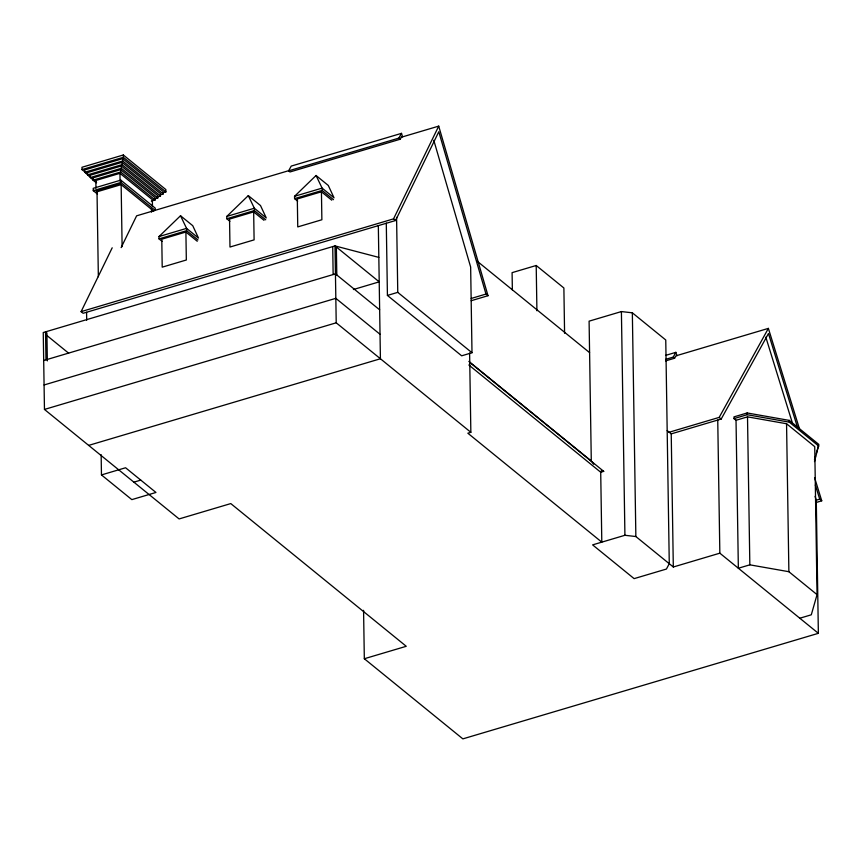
<?xml version="1.0" encoding="UTF-8"?>
<svg xmlns="http://www.w3.org/2000/svg" width="865" height="865" viewBox="0 0 865 865"><rect width="100%" height="100%" fill="white"/><g stroke="black" fill="none" stroke-linecap="round" stroke-linejoin="round"><path stroke-width="1.3" d="M814.462 459.834L815.565 455.985M816.29 453.422L818.485 445.735M814.495 461.586L818.852 444.459L789.269 420.39L747.133 412.962L733.974 416.876L734.007 418.617L736.029 420.271L738.353 568.24L749.836 564.834L788.88 571.711L817.057 594.633L811.294 614.81L799.811 618.226M471.209 300.706L488.011 295.711L485.989 294.068L438.804 131.75L395.554 220.521L83.126 313.281L81.105 311.638L112.201 247.801M121.132 247.617L136.616 215.828L289.202 170.524M81.105 311.638L393.532 218.877L438.717 126.128L401.338 137.221M401.555 136.843L400.236 139.222L289.97 171.962L288.596 170.848L291.224 166.091L401.501 133.351L402.571 136.8M288.596 170.848L398.862 138.108L401.501 133.351M665.542 359.386L673.23 357.104L675.868 352.347L676.938 355.807M665.628 360.889L674.603 358.218L675.922 355.839L768.38 328.386L799.844 430.046M668.699 432.381L719.172 417.395L768.38 328.386M667.174 430.586L671.229 433.873L721.194 419.038L768.466 333.544L797.476 427.278M162.133 241.4L159.041 238.881L158.998 236.556L180.515 215.742L192.733 225.679L198.496 238.059L186.57 228.371L180.515 215.742M229.906 221.278L226.803 218.758L226.771 216.434L248.287 195.62L260.506 205.556L266.258 217.937L254.342 208.238L248.287 195.62M297.668 201.156L294.576 198.636L294.543 196.301L316.06 175.498L328.278 185.434L334.031 197.815L322.104 188.116L316.06 175.498M163.301 192.668L165.885 191.9L165.853 189.565L123.327 154.986L81.98 167.269L82.013 169.594L88.241 174.654M82.013 169.594L123.371 157.322L165.885 191.9M160.663 194.668L163.193 193.922L163.15 191.587L122.657 158.652L84.748 169.908L84.792 172.243L89.982 176.46M84.792 172.243L122.7 160.987L163.193 193.922M156.662 197.069L160.49 195.933L160.458 193.609L121.987 162.317L87.527 172.557L87.56 174.881L95.874 181.65M87.56 174.881L122.019 164.653L160.49 195.933M153.916 199.101L157.787 197.955L157.754 195.631L121.305 165.983L90.295 175.195L90.338 177.53L96.577 182.602M90.338 177.53L121.349 168.318L157.787 197.955M151.332 201.091L155.095 199.977L155.051 197.642L120.635 169.648L93.074 177.833L93.106 180.169L96.231 182.71M93.106 180.169L120.678 171.984L155.095 199.977M152.456 206.216L152.359 199.664L119.965 173.314L95.842 180.482L95.961 188.343M120.797 180.136L120.841 182.472L155.257 210.465L155.224 208.13L120.797 180.136L93.236 188.321L93.269 190.657L97.442 194.052M93.269 190.657L120.841 182.472M152.521 210.152L120.127 183.802L96.004 190.97L97.021 191.792L121.143 184.623L122.116 246.644M151.494 211.579L154.002 210.833M158.998 236.556L186.57 228.371L186.602 230.696L197.944 239.919M226.771 216.434L254.342 208.238L254.375 210.573L265.717 219.797M294.543 196.301L322.104 188.116L322.148 190.451L333.49 199.674M159.041 238.881L186.602 230.696M226.803 218.758L254.375 210.573M294.576 198.636L322.148 190.451M185.899 232.025L161.777 239.194L162.209 267.155L186.332 259.997L185.899 232.025L197.252 241.259M253.661 211.903L229.539 219.072L229.982 247.033L254.105 239.875L253.661 211.903L263.987 220.305M321.434 191.781L297.311 198.95L297.755 226.911L321.877 219.753L321.434 191.781L331.76 200.183M43.693 360.5L335.447 273.87L379.649 309.821M353.396 289.526L379.216 281.849L335.004 245.909L43.25 332.528L44.461 409.437L179.098 518.935L230.782 503.581L406.258 646.296L364.327 658.741L363.57 610.333M44.072 384.968L335.825 298.339L380.038 334.29M387.423 295.43L397.759 292.359L471.998 352.736L461.661 355.807L387.423 295.43L386.287 223.127M44.461 409.437L336.215 322.807L470.852 432.305L467.835 433.203L601.802 542.15L600.71 472.236L468.83 364.987M564.586 333.263L563.883 287.991L536.203 265.49L512.091 272.648L512.361 289.959M471.22 298.457L485.989 294.068M88.663 445.389L380.416 358.759L378.329 225.635M364.327 658.741L462.861 738.872L818.366 633.321L719.842 553.178L673.316 566.997L635.862 536.538L624.919 535.284L592.612 544.874L634.121 578.631L666.428 569.04L669.272 563.699L665.758 339.988L632.347 312.816L621.405 311.573L589.097 321.164L591.292 460.991L593.649 464.235M101.465 474.928L125.587 467.76L155.96 492.466L131.837 499.624L101.465 474.928L101.151 454.698M133.88 482.162L140.768 480.107M665.607 355.385L675.868 352.347M734.007 418.617L747.155 414.713L789.302 422.142L818.885 446.199M736.029 420.271L747.511 416.854L786.555 423.742L814.733 446.654L817.057 594.633M600.71 472.236L603.716 471.349L469.76 362.392M818.366 633.321L816.279 500.197L819.728 499.17L821.75 500.824L816.571 502.36M378.827 257.392L335.004 245.909L336.215 322.807M601.262 470.668L603.716 471.349M673.23 357.104L674.603 358.218M398.862 138.108L400.236 139.222M719.172 417.395L721.194 419.038M477.015 261.068L589.595 352.628M393.532 218.877L395.554 220.521M468.841 361.397L591.292 460.991M46.688 335.328L68.638 353.18M814.581 477.653L821.75 500.824M815.349 485.049L819.728 499.17M765.817 337.134L792.437 423.158M815.09 496.348L816.279 500.197M438.717 126.128L488.011 295.711M433.787 140.26L470.647 267.047L471.998 352.736M789.269 420.39L789.302 422.142M786.555 423.742L788.88 571.711M747.511 416.854L749.836 564.834M747.133 412.962L747.155 414.713M717.745 420.066L719.842 553.178M671.229 433.873L673.316 566.997M632.347 312.816L635.862 536.538M621.405 311.573L624.919 535.284M536.203 265.49L536.916 310.762M469.608 352.985L470.852 432.305M396.581 217.375L397.759 292.359M336.355 247.001L336.799 274.962M332.711 246.59L333.144 274.551M151.505 209.33L151.548 212.022M123.327 154.986L123.371 157.322M122.657 158.652L122.7 160.987M121.987 162.317L122.019 164.653M121.305 165.983L121.349 168.318M120.635 169.648L120.678 171.984M119.965 173.314L120.084 181.185M97.021 191.792L98.35 276.724M86.576 312.265L86.695 320.201M47.337 360.91L46.894 332.949L45.542 331.846L45.986 359.818"/></g></svg>
